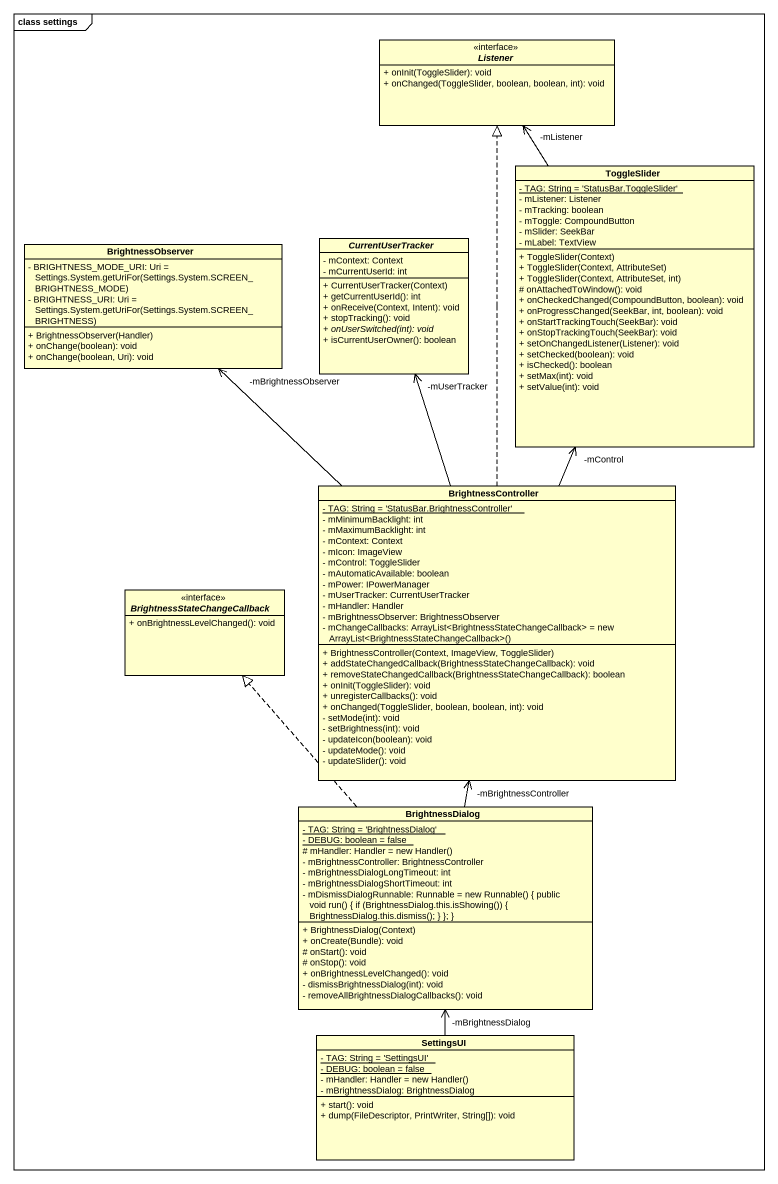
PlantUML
@startuml
mainframe class settings
hide circle
hide empty members
skinparam classAttributeIconSize 0
interface Listener <<interface>> {
  + onInit(ToggleSlider): void
  + onChanged(ToggleSlider, boolean, boolean, int): void
}
class ToggleSlider {
  {static} - TAG: String = 'StatusBar.ToggleSlider'
  - mListener: Listener
  - mTracking: boolean
  - mToggle: CompoundButton
  - mSlider: SeekBar
  - mLabel: TextView
  + ToggleSlider(Context)
  + ToggleSlider(Context, AttributeSet)
  + ToggleSlider(Context, AttributeSet, int)
  # onAttachedToWindow(): void
  + onCheckedChanged(CompoundButton, boolean): void
  + onProgressChanged(SeekBar, int, boolean): void
  + onStartTrackingTouch(SeekBar): void
  + onStopTrackingTouch(SeekBar): void
  + setOnChangedListener(Listener): void
  + setChecked(boolean): void
  + isChecked(): boolean
  + setMax(int): void
  + setValue(int): void
}
class BrightnessObserver {
  {field} - BRIGHTNESS_MODE_URI: Uri = Settings.System.getUriFor(Settings.System.SCREEN_BRIGHTNESS_MODE)
  {field} - BRIGHTNESS_URI: Uri = Settings.System.getUriFor(Settings.System.SCREEN_BRIGHTNESS)
  + BrightnessObserver(Handler)
  + onChange(boolean): void
  + onChange(boolean, Uri): void
}
abstract class CurrentUserTracker {
  - mContext: Context
  - mCurrentUserId: int
  + CurrentUserTracker(Context)
  + getCurrentUserId(): int
  + onReceive(Context, Intent): void
  + stopTracking(): void
  {abstract} + onUserSwitched(int): void
  + isCurrentUserOwner(): boolean
}
class BrightnessController {
  {static} - TAG: String = 'StatusBar.BrightnessController'
  - mMinimumBacklight: int
  - mMaximumBacklight: int
  - mContext: Context
  - mIcon: ImageView
  - mControl: ToggleSlider
  - mAutomaticAvailable: boolean
  - mPower: IPowerManager
  - mUserTracker: CurrentUserTracker
  - mHandler: Handler
  - mBrightnessObserver: BrightnessObserver
  {field} - mChangeCallbacks: ArrayList<BrightnessStateChangeCallback> = new ArrayList<BrightnessStateChangeCallback>()
  + BrightnessController(Context, ImageView, ToggleSlider)
  + addStateChangedCallback(BrightnessStateChangeCallback): void
  + removeStateChangedCallback(BrightnessStateChangeCallback): boolean
  + onInit(ToggleSlider): void
  + unregisterCallbacks(): void
  + onChanged(ToggleSlider, boolean, boolean, int): void
  - setMode(int): void
  - setBrightness(int): void
  - updateIcon(boolean): void
  - updateMode(): void
  - updateSlider(): void
}
interface "BrightnessStateChangeCallback" as BrightnessStateChangeCallbac <<interface>> {
  + onBrightnessLevelChanged(): void
}
class BrightnessDialog {
  {static} - TAG: String = 'BrightnessDialog'
  {static} - DEBUG: boolean = false
  {field} # mHandler: Handler = new Handler()
  - mBrightnessController: BrightnessController
  - mBrightnessDialogLongTimeout: int
  - mBrightnessDialogShortTimeout: int
  {field} - mDismissDialogRunnable: Runnable = new Runnable() { public void run() { if (BrightnessDialog.this.isShowing()) { BrightnessDialog.this.dismiss(); } }; }
  + BrightnessDialog(Context)
  + onCreate(Bundle): void
  # onStart(): void
  # onStop(): void
  + onBrightnessLevelChanged(): void
  - dismissBrightnessDialog(int): void
  - removeAllBrightnessDialogCallbacks(): void
}
class SettingsUI {
  {static} - TAG: String = 'SettingsUI'
  {static} - DEBUG: boolean = false
  {field} - mHandler: Handler = new Handler()
  - mBrightnessDialog: BrightnessDialog
  + start(): void
  + dump(FileDescriptor, PrintWriter, String[]): void
}
ToggleSlider -up-> "-mListener" Listener
BrightnessController .up.|> Listener
BrightnessController -up-> "-mControl" ToggleSlider
BrightnessController -up-> "-mBrightnessObserver" BrightnessObserver
BrightnessController -up-> "-mUserTracker" CurrentUserTracker
BrightnessDialog -up-> "-mBrightnessController" BrightnessController
BrightnessDialog .up.|> BrightnessStateChangeCallbac
SettingsUI -up-> "-mBrightnessDialog" BrightnessDialog
@enduml
